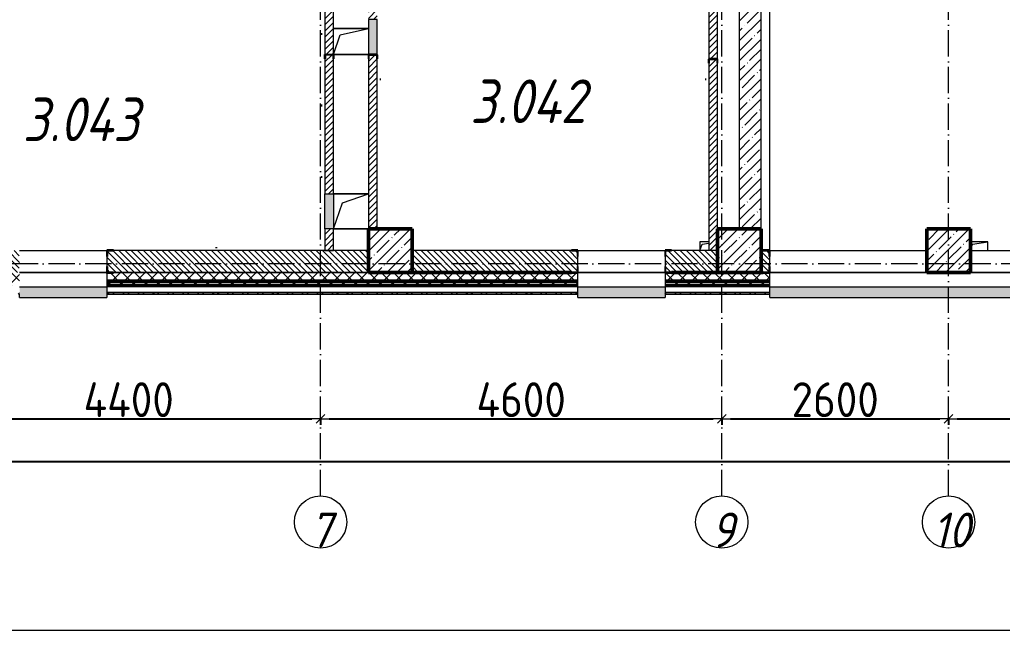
# Model space of a CAD drawing. Header units: millimetres. Extents: x -213536 to 1564669, y -45299 to 942238.
# Drawn here: x 148829 to 160095, y 452991 to 459997 of the extents above; entities that cross this region are included whole.
import ezdxf

# ---------------------------------------------------------------- set-up
doc = ezdxf.new("R2010")
doc.units = ezdxf.units.MM
doc.linetypes.add('50_200_ШТРИХ_1Т_ш5_п1_п1_', pattern=[700, 500, -100, 0, -100])
for name, color, linetype, lineweight in [('A-____-____-DIMS', 7, 'Continuous', 9), ('A-DETL-____-OTLN-4', 7, 'Continuous', 18), ('A-FLOR-____-OTLN', 7, 'Continuous', 9), ('A-GENM-____-MCUT', 7, 'Continuous', 25), ('A-GENM-____-OTLN', 7, 'Continuous', 9), ('A-GENM-____-OTLN-1', 7, 'Continuous', 25), ('A-GLAZ-____-OTLN', 7, 'Continuous', 9), ('A-WALL-____-MCUT-1', 7, 'Continuous', 9), ('A-WALL-____-MCUT-2', 7, 'Continuous', 50), ('A-WALL-____-MCUT-3', 7, 'Continuous', 9), ('A-WALL-____-OTLN', 7, 'Continuous', 9), ('A-WALL-____-PATT-1', 7, 'Continuous', 9), ('A-WALL-FNSH-MCUT-1', 7, 'Continuous', 9), ('S-COLS-____-MCUT', 7, 'Continuous', 50), ('S-COLS-____-OTLN', 7, 'Continuous', 9), ('S-GRID-____-IDEN', 7, 'Continuous', 9), ('S-GRID-____-OTLN-1', 7, '50_200_ШТРИХ_1Т_ш5_п1_п1_', 9), ('Марки помещений', 7, 'Continuous', 9)]:
    doc.layers.add(name, color=color, linetype=linetype, lineweight=lineweight)
doc.layers.add('A-GLAZ-____-OTLN-1', color=7, linetype='Continuous', lineweight=9, true_color=0xc0c0c0)
doc.styles.add('ISOCPEUR_I', font='isocpeui.ttf', dxfattribs={"width": 0.9, "height": 2.5})
doc.styles.add('ISOCPEUR_I_2', font='isocpeui.ttf', dxfattribs={"width": 0.85, "height": 2.3})
doc.styles.add('СПДС', font='isocpeur.ttf', dxfattribs={"width": 0.9})
doc.dimstyles.new('Размера А3', dxfattribs={"dimtxt": 200, "dimasz": 100, "dimexe": 70, "dimexo": 100, "dimgap": 20, "dimtad": 1, "dimdec": 0, "dimrnd": 10, "dimzin": 0, "dimdsep": 46, "dimtxsty": 'СПДС', "dimblk": 'ARROWHEAD_6', "dimcen": 1, "dimclrd": 256, "dimclre": 256, "dimclrt": 256, "dimazin": 0, "dimtfac": 1, "dimtdec": 0, "dimtmove": 2, "dimatfit": 3, "dimfxl": 1, "dimtolj": 1, "dimtzin": 0, "dimarcsym": 0})
pattern_1 = [(135, (142429.057, 459015.94), (-35.35534, -35.35534), [])]
pattern_2 = [(45, (142429.06, 459015.94), (-114.0493, 114.0493), []), (45, (142543.1, 459015.94), (-114.0493, 114.0493), [201.612, -40.322, 3.353, -36.97])]
pattern_3 = [(45, (142429.06, 459015.94), (-70.71068, 70.71068), []), (135, (142429.06, 459015.94), (-70.71068, -70.71068), [])]
pattern_4 = [(45, (142429.057, 459015.94), (-35.35534, 35.35534), [])]

# ---------------------------------------------------------------- blocks, each defined once
blk = doc.blocks.new('BSC_Колонна _Прямоугольная - 500х500-V69-АР1_План отверстий 3 этажа в осях 1-64_А-ГГ')
at = {"layer": 'S-COLS-____-OTLN'}
h = blk.add_hatch(dxfattribs=at)
h.set_pattern_fill('FP_106', color=256, style=0, pattern_type=2)
h.set_pattern_definition([(45, (-10650, 1668.96), (-114.0493, 114.0493), []), (45, (-10535.95, 1668.96), (-114.0493, 114.0493), [201.612, -40.322, 3.353, -36.97])])
h.paths.add_polyline_path([(-250, -250), (250, -250), (250, 250), (-250, 250)], flags=0)
at = {"layer": 'S-COLS-____-MCUT'}
for p, q in [((250, 250), (-250, 250)), ((-250, 250), (-250, -250)), ((250, -250), (250, 250)), ((-250, -250), (250, -250))]:
    blk.add_line(p, q, dxfattribs=at)
blk = doc.blocks.new('BSC_Колонна _Прямоугольная - 500х500-V149-АР1_План отверстий 3 этажа в осях 1-64_А-ГГ')
at = {"layer": 'S-COLS-____-OTLN'}
h = blk.add_hatch(dxfattribs=at)
h.set_pattern_fill('FP_172', color=256, style=0, pattern_type=2)
h.set_pattern_definition([(45, (-14650, 1668.96), (-114.0493, 114.0493), []), (45, (-14535.95, 1668.96), (-114.0493, 114.0493), [201.612, -40.322, 3.353, -36.97])])
h.paths.add_polyline_path([(-250, -250), (250, -250), (250, 250), (-250, 250), (-250, -177)], flags=0)
at = {"layer": 'S-COLS-____-MCUT'}
for p, q in [((250, 250), (-250, 250)), ((-250, 250), (-250, -250)), ((250, -250), (250, 250)), ((-250, -250), (250, -250))]:
    blk.add_line(p, q, dxfattribs=at)
blk = doc.blocks.new('Фахверк_СКБ_Уголок - 250_2700-27497298-АР1_План отверстий 3 этажа в осях 1-64_А-ГГ')
at = {"layer": 'A-GENM-____-MCUT'}
for p, q in [((200, 181), (125, 181)), ((125, 181), (125, 106)), ((131, 106), (131, 175)), ((131, 175), (200, 175)), ((200, 175), (200, 181)), ((125, 106), (131, 106)), ((131, -6), (125, -6)), ((125, -6), (125, -81)), ((125, -81), (200, -81)), ((131, -75), (131, -6)), ((200, -75), (131, -75)), ((200, -81), (200, -75))]:
    blk.add_line(p, q, dxfattribs=at)
blk = doc.blocks.new('Фахверк_СКБ_Уголок - 250_2700_1-27501432-АР1_План отверстий 3 этажа в осях 1-64_А-ГГ')
at = {"layer": 'A-GENM-____-MCUT'}
for p, q in [((200, 181), (125, 181)), ((125, 181), (125, 106)), ((131, 106), (131, 175)), ((131, 175), (200, 175)), ((200, 175), (200, 181)), ((125, 106), (131, 106)), ((131, -6), (125, -6)), ((125, -6), (125, -81)), ((125, -81), (200, -81)), ((131, -75), (131, -6)), ((200, -75), (131, -75)), ((200, -81), (200, -75))]:
    blk.add_line(p, q, dxfattribs=at)
blk = doc.blocks.new('154_Фахверк_СКБ_Швеллер - Тип_100_3960-28331862-АР1_План отверстий 3 этажа в осях 1-64_А-ГГ')
at = {"layer": 'A-GENM-____-MCUT'}
for p, q in [((175, 50), (125, 50)), ((125, 50), (125, -50)), ((128, 47), (175, 47)), ((128, -47), (128, 47)), ((175, 47), (175, 50)), ((125, -50), (175, -50)), ((175, -47), (128, -47)), ((175, -50), (175, -47))]:
    blk.add_line(p, q, dxfattribs=at)
blk = doc.blocks.new('154_Фахверк_СКБ_Швеллер - Тип_100_3960-28333271-АР1_План отверстий 3 этажа в осях 1-64_А-ГГ')
at = {"layer": 'A-GENM-____-MCUT'}
for p, q in [((125, 50), (175, 50)), ((125, -50), (125, 50)), ((128, 47), (128, -47)), ((175, 47), (128, 47)), ((175, 50), (175, 47)), ((175, -50), (125, -50)), ((128, -47), (175, -47)), ((175, -47), (175, -50))]:
    blk.add_line(p, q, dxfattribs=at)
blk = doc.blocks.new('AR_Отверстие Ниша - Лючок-32405374-АР1_План отверстий 3 этажа в осях 1-64_А-ГГ')
at = {"layer": 'A-GLAZ-____-OTLN'}
blk.add_hatch(color=256, dxfattribs=at).paths.add_polyline_path([(200, -47), (200, 50), (-200, 50), (-200, -50), (200, -50)], flags=0)
for p, q in [((200, 50), (-200, 50)), ((200, -50), (200, 50)), ((-200, -50), (200, -50))]:
    blk.add_line(p, q, dxfattribs=at)
blk = doc.blocks.new('AR_Отверстие Ниша - Лючок-32406080-АР1_План отверстий 3 этажа в осях 1-64_А-ГГ')
at = {"layer": 'A-GLAZ-____-OTLN'}
blk.add_hatch(color=256, dxfattribs=at).paths.add_polyline_path([(-200, -50), (200, -50), (200, 50), (-200, 50)], flags=0)
for p, q in [((-200, 50), (200, 50)), ((-200, -50), (-200, 50)), ((200, 50), (200, -50)), ((200, -50), (-200, -50))]:
    blk.add_line(p, q, dxfattribs=at)
blk = doc.blocks.new('AR_Отверстие прямоугольное _в плите_ - AR_Отверстие прямоугольное _в плите_-30459211-АР1_План отверстий 3 этажа в осях 1-64_А-ГГ')
at = {"layer": 'A-GENM-____-OTLN'}
for p, q in [((200, 200), (-200, 200)), ((-100, 100), (200, 200)), ((-200, -200), (-100, 100)), ((-200, -200), (200, -200))]:
    blk.add_line(p, q, dxfattribs=at)
blk = doc.blocks.new('AR_Отверстие прямоугольное _в плите_ - AR_Отверстие прямоугольное _в плите_-30459214-АР1_План отверстий 3 этажа в осях 1-64_А-ГГ')
at = {"layer": 'A-GENM-____-OTLN'}
for p, q in [((200, 150), (-200, 150)), ((-125, 75), (200, 150)), ((-200, -150), (-125, 75)), ((-200, -150), (200, -150))]:
    blk.add_line(p, q, dxfattribs=at)
blk = doc.blocks.new('AR_Отверстие прямоугольное _в плите_ - AR_Отверстие прямоугольное _в плите_-V176-АР1_План отверстий 3 этажа в осях 1-64_А-ГГ')
at = {"layer": 'A-GENM-____-OTLN'}
for p, q in [((0, 50), (-100, 50)), ((-100, 50), (-100, -50)), ((-100, -50), (-75, 25)), ((-75, 25), (0, 36))]:
    blk.add_line(p, q, dxfattribs=at)
blk = doc.blocks.new('AR_Отверстие прямоугольное _в плите_ - AR_Отверстие прямоугольное _в плите_-30510712-АР1_План отверстий 3 этажа в осях 1-64_А-ГГ')
at = {"layer": 'A-GENM-____-OTLN'}
for p, q in [((100, 50), (-100, 50)), ((-100, -50), (-75, 25)), ((-75, 25), (100, 50)), ((100, -50), (100, 50))]:
    blk.add_line(p, q, dxfattribs=at)
blk = doc.blocks.new('Отлив_СКБ - Отлив витража_120_НВФ-31885283-АР1_План отверстий 3 этажа в осях 1-64_А-ГГ')
at = {"layer": 'A-GLAZ-____-OTLN-1'}
for points in [[(656, -2), (1000, -2), (1000, 0), (0, 0), (0, -2)], [(656, -120), (1000, -120), (1000, -2), (0, -2), (0, -120)]]:
    blk.add_hatch(color=256, dxfattribs=at).paths.add_polyline_path(points, flags=0)
at = {"layer": 'A-GLAZ-____-OTLN'}
for p, q in [((0, 0), (1000, 0)), ((1000, -2), (0, -2)), ((0, -120), (0, -83)), ((1000, -83), (1000, -120)), ((0, -120), (1000, -120))]:
    blk.add_line(p, q, dxfattribs=at)
blk = doc.blocks.new('Отлив_СКБ - Отлив витража_120_НВФ-31885342-АР1_План отверстий 3 этажа в осях 1-64_А-ГГ')
at = {"layer": 'A-GLAZ-____-OTLN-1'}
for points in [[(7800, -2), (7800, 0), (0, 0), (0, -2), (6196, -2)], [(7800, -120), (7800, -2), (0, -2), (0, -120), (6196, -120)]]:
    blk.add_hatch(color=256, dxfattribs=at).paths.add_polyline_path(points, flags=0)
at = {"layer": 'A-GLAZ-____-OTLN'}
for p, q in [((0, 0), (7800, 0)), ((7800, -2), (0, -2)), ((0, -120), (0, -83)), ((7800, -83), (7800, -120)), ((0, -120), (7800, -120))]:
    blk.add_line(p, q, dxfattribs=at)
blk = doc.blocks.new('Ось сетки - Круг_Ø6_00__ISO-2_5_0_9K_-25732049-АР1_План отверстий 3 этажа в осях 1-64_А-ГГ')
at = {"layer": 'S-GRID-____-IDEN'}
blk.add_circle((0, 0), 3, dxfattribs=at)
blk = doc.blocks.new('ARROWHEAD_6')
at = {"color": 0, "linetype": 'Continuous'}
for p, q in [((0, 0), (-1, 0)), ((-0.5, -0.5), (0.5, 0.5))]:
    blk.add_line(p, q, dxfattribs=at)
blk = doc.blocks.new('*D2807')
at = {"layer": 'A-____-____-DIMS', "lineweight": -2, "transparency": 16777216}
for p, q in [((147879, 455423), (147879, 455347)), ((147979, 455417), (152179, 455417)), ((152279, 455423), (152279, 455347))]:
    blk.add_line(p, q, dxfattribs=at)
at = {"layer": 'Defpoints', "color": 0, "lineweight": 50, "transparency": 16777216}
for p in [(147879, 455523), (152279, 455523), (152279, 455417)]:
    blk.add_point(p, dxfattribs=at)
at = {"layer": 'A-____-____-DIMS', "lineweight": -2, "transparency": 16777216, "xscale": 100, "yscale": 100, "zscale": 100, "rotation": 180}
blk.add_blockref('ARROWHEAD_6', (147879, 455417), dxfattribs=at)
at = {"layer": 'A-____-____-DIMS', "lineweight": -2, "transparency": 16777216, "xscale": 100, "yscale": 100, "zscale": 100}
blk.add_blockref('ARROWHEAD_6', (152279, 455417), dxfattribs=at)
at = {"layer": 'A-____-____-DIMS', "transparency": 16777216, "insert": (150079, 455637), "char_height": 400, "attachment_point": 5, "style": 'СПДС'}
blk.add_mtext('\\A1;4400', dxfattribs=at)
blk = doc.blocks.new('*D2808')
at = {"layer": 'A-____-____-DIMS', "lineweight": -2, "transparency": 16777216}
for p, q in [((152279, 455423), (152279, 455347)), ((152379, 455417), (156779, 455417)), ((156879, 455423), (156879, 455347))]:
    blk.add_line(p, q, dxfattribs=at)
at = {"layer": 'Defpoints', "color": 0, "lineweight": 50, "transparency": 16777216}
for p in [(152279, 455523), (156879, 455523), (156879, 455417)]:
    blk.add_point(p, dxfattribs=at)
at = {"layer": 'A-____-____-DIMS', "lineweight": -2, "transparency": 16777216, "xscale": 100, "yscale": 100, "zscale": 100, "rotation": 180}
blk.add_blockref('ARROWHEAD_6', (152279, 455417), dxfattribs=at)
at = {"layer": 'A-____-____-DIMS', "lineweight": -2, "transparency": 16777216, "xscale": 100, "yscale": 100, "zscale": 100}
blk.add_blockref('ARROWHEAD_6', (156879, 455417), dxfattribs=at)
at = {"layer": 'A-____-____-DIMS', "transparency": 16777216, "insert": (154579, 455637), "char_height": 400, "attachment_point": 5, "style": 'СПДС'}
blk.add_mtext('\\A1;4600', dxfattribs=at)
blk = doc.blocks.new('*D2809')
at = {"layer": 'A-____-____-DIMS', "lineweight": -2, "transparency": 16777216}
for p, q in [((156879, 455423), (156879, 455347)), ((156979, 455417), (159379, 455417)), ((159479, 455423), (159479, 455347))]:
    blk.add_line(p, q, dxfattribs=at)
at = {"layer": 'Defpoints', "color": 0, "lineweight": 50, "transparency": 16777216}
for p in [(156879, 455523), (159479, 455523), (159479, 455417)]:
    blk.add_point(p, dxfattribs=at)
at = {"layer": 'A-____-____-DIMS', "lineweight": -2, "transparency": 16777216, "xscale": 100, "yscale": 100, "zscale": 100, "rotation": 180}
blk.add_blockref('ARROWHEAD_6', (156879, 455417), dxfattribs=at)
at = {"layer": 'A-____-____-DIMS', "lineweight": -2, "transparency": 16777216, "xscale": 100, "yscale": 100, "zscale": 100}
blk.add_blockref('ARROWHEAD_6', (159479, 455417), dxfattribs=at)
at = {"layer": 'A-____-____-DIMS', "transparency": 16777216, "insert": (158179, 455637), "char_height": 400, "attachment_point": 5, "style": 'СПДС'}
blk.add_mtext('\\A1;2600', dxfattribs=at)
blk = doc.blocks.new('*D2810')
at = {"layer": 'A-____-____-DIMS', "lineweight": -2, "transparency": 16777216}
for p, q in [((159479, 455423), (159479, 455347)), ((159579, 455417), (162379, 455417)), ((162479, 455423), (162479, 455347))]:
    blk.add_line(p, q, dxfattribs=at)
at = {"layer": 'Defpoints', "color": 0, "lineweight": 50, "transparency": 16777216}
for p in [(159479, 455523), (162479, 455523), (162479, 455417)]:
    blk.add_point(p, dxfattribs=at)
at = {"layer": 'A-____-____-DIMS', "lineweight": -2, "transparency": 16777216, "xscale": 100, "yscale": 100, "zscale": 100, "rotation": 180}
blk.add_blockref('ARROWHEAD_6', (159479, 455417), dxfattribs=at)
at = {"layer": 'A-____-____-DIMS', "lineweight": -2, "transparency": 16777216, "xscale": 100, "yscale": 100, "zscale": 100}
blk.add_blockref('ARROWHEAD_6', (162479, 455417), dxfattribs=at)
at = {"layer": 'A-____-____-DIMS', "transparency": 16777216, "insert": (160979, 455637), "char_height": 400, "attachment_point": 5, "style": 'СПДС'}
blk.add_mtext('\\A1;3000', dxfattribs=at)
blk = doc.blocks.new('*D2834')
at = {"layer": 'A-____-____-DIMS', "lineweight": -2, "transparency": 16777216}
for p, q in [((140079, 454935), (140079, 454859)), ((140179, 454929), (243479, 454929)), ((243579, 454935), (243579, 454859))]:
    blk.add_line(p, q, dxfattribs=at)
at = {"layer": 'Defpoints', "color": 0, "lineweight": 50, "transparency": 16777216}
for p in [(140079, 455035), (243579, 455035), (243579, 454929)]:
    blk.add_point(p, dxfattribs=at)
at = {"layer": 'A-____-____-DIMS', "lineweight": -2, "transparency": 16777216, "xscale": 100, "yscale": 100, "zscale": 100, "rotation": 180}
blk.add_blockref('ARROWHEAD_6', (140079, 454929), dxfattribs=at)
at = {"layer": 'A-____-____-DIMS', "lineweight": -2, "transparency": 16777216, "xscale": 100, "yscale": 100, "zscale": 100}
blk.add_blockref('ARROWHEAD_6', (243579, 454929), dxfattribs=at)
at = {"layer": 'A-____-____-DIMS', "transparency": 16777216, "insert": (191829, 455149), "char_height": 400, "attachment_point": 5, "style": 'СПДС'}
blk.add_mtext('\\A1;103500', dxfattribs=at)

msp = doc.modelspace()

# ---------------------------------------------------------------- hatches: boundary and pattern name
at = {"layer": 'A-WALL-____-PATT-1'}
h = msp.add_hatch(dxfattribs=at)
h.set_pattern_fill('FP_5', color=256, style=0, pattern_type=2)
h.set_pattern_definition(pattern_4)
h.paths.add_polyline_path([(156729.1, 457347), (156829.1, 457347), (156829.1, 459497), (156826.1, 459497), (156826.1, 459544), (156732.1, 459544), (156732.1, 459497), (156729.1, 459497), (156729.1, 457597)], flags=0)
h.paths.add_polyline_path([(156826.1, 459547), (156829.1, 459547), (156829.1, 461247), (156729.1, 461247), (156729.1, 459547), (156781.2, 459547)], flags=0)
h.paths.add_polyline_path([(156729.1, 461747), (156829.1, 461747), (156829.1, 463997), (156729.1, 463997), (156729.1, 461947)], flags=0)
h.paths.add_polyline_path([(156808.7, 464297), (156829.1, 464297), (156829.1, 464897), (156729.1, 464897), (156729.1, 464297), (156808, 464297)], flags=0)
h = msp.add_hatch(dxfattribs=at)
h.set_pattern_fill('FP_38', color=256, style=0, pattern_type=2)
h.set_pattern_definition(pattern_2)
h.paths.add_polyline_path([(157079.1, 457597), (157329.1, 457597), (157329.1, 464197), (157079.1, 464197), (157079.1, 458029.9)], flags=0)
h.paths.add_polyline_path([(157079.1, 464397), (157329.1, 464397), (157329.1, 464597), (157079.1, 464597)], flags=0)
h = msp.add_hatch(dxfattribs=at)
h.set_pattern_fill('FP_5', color=256, style=0, pattern_type=2)
h.set_pattern_definition(pattern_4)
h.paths.add_polyline_path([(152429.1, 457347), (152429.1, 457597), (152329.1, 457597), (152329.1, 457347)], flags=0)
h.paths.add_polyline_path([(152329.1, 457997), (152429.1, 457997), (152429.1, 459547), (152426.1, 459547), (152426.1, 459594), (152332.1, 459594), (152332.1, 459547), (152329.1, 459547), (152329.1, 458029.9)], flags=0)
h.paths.add_polyline_path([(152332.2, 459597), (152429.1, 459597), (152429.1, 461397), (152329.1, 461397), (152329.1, 459597), (152332.1, 459597)], flags=0)
h.paths.add_polyline_path([(152426.1, 461800), (152426.1, 461847), (152429.1, 461847), (152429.1, 461947), (152329.1, 461947), (152329.1, 461847), (152332.1, 461847), (152332.1, 461800)], flags=0)
h = msp.add_hatch(dxfattribs=at)
h.set_pattern_fill('FP_5', color=256, style=0, pattern_type=2)
h.set_pattern_definition(pattern_4)
h.paths.add_polyline_path([(152929.1, 457597), (152929.1, 459547), (152926.1, 459547), (152926.1, 459594), (152832.1, 459594), (152832.1, 459547), (152829.1, 459547), (152829.1, 457597)], flags=0)
h.paths.add_polyline_path([(152929.1, 459997), (152929.1, 461947), (152829.1, 461947), (152829.1, 459997)], flags=0)
h = msp.add_hatch(dxfattribs=at)
h.set_pattern_fill('FP_6', color=256, style=0, pattern_type=2)
h.set_pattern_definition(pattern_1)
h.paths.add_polyline_path([(152829.1, 457097), (152829.1, 457347), (149835.1, 457347), (149835.1, 457278), (149829.1, 457278), (149829.1, 457166), (149835.1, 457166), (149835.1, 457097), (151252.7, 457097)], flags=0)
h.paths.add_polyline_path([(148601.5, 457097), (148823.1, 457097), (148823.1, 457166), (148829.1, 457166), (148829.1, 457278), (148823.1, 457278), (148823.1, 457347), (148229.1, 457347), (148229.1, 457097)], flags=0)
h = msp.add_hatch(dxfattribs=at)
h.set_pattern_fill('FP_6', color=256, style=0, pattern_type=2)
h.set_pattern_definition(pattern_1)
h.paths.add_polyline_path([(154787.6, 457097), (155223.1, 457097.8), (155223.1, 457166), (155229.1, 457166), (155229.1, 457278), (155223.1, 457278), (155223.1, 457347), (153329.1, 457347), (153329.1, 457097)], flags=0)
h.paths.add_polyline_path([(156829.1, 457097), (156829.1, 457347), (156235.1, 457347), (156235.1, 457278), (156229.1, 457278), (156229.1, 457166), (156235.1, 457166), (156235.1, 457097), (156555.1, 457097)], flags=0)
h = msp.add_hatch(dxfattribs=at)
h.set_pattern_fill('FP_6', color=256, style=0, pattern_type=2)
h.set_pattern_definition(pattern_1)
h.paths.add_polyline_path([(157329.1, 457097), (157423.1, 457097), (157423.1, 457166), (157429.1, 457166), (157429.1, 457278), (157423.1, 457278), (157423.1, 457347), (157329.1, 457347), (157329.1, 457169.9)], flags=0)
h = msp.add_hatch(dxfattribs=at)
h.set_pattern_fill('FP_1', color=256, style=0, pattern_type=2)
h.set_pattern_definition(pattern_3)
h.paths.add_polyline_path([(243179.1, 456997), (243679.1, 456997), (243679.1, 457097), (234654.1, 457097), (234654.1, 457091), (234579.1, 457091), (234579.1, 456997), (243160.8, 456997)], flags=0)
h.paths.add_polyline_path([(231672.3, 456997), (232779.1, 456997), (232779.1, 457091), (232704.1, 457091), (232704.1, 457097), (224829.1, 457097), (224829.1, 456997), (231429.1, 456997)], flags=0)
h.paths.add_polyline_path([(223829.1, 456997), (223829.1, 457097), (222704.1, 457097), (222704.1, 457091), (222629.1, 457091), (222629.1, 456997), (223718.7, 456997)], flags=0)
h.paths.add_polyline_path([(220829.1, 456997), (220829.1, 457091), (220754.1, 457091), (220754.1, 457097), (219704.1, 457097), (219704.1, 457091), (219629.1, 457091), (219629.1, 456997), (220183.8, 456997)], flags=0)
h.paths.add_polyline_path([(217829.1, 456997), (217829.1, 457097), (216704.1, 457097), (216704.1, 457091), (216629.1, 457091), (216629.1, 456997), (216704.1, 456997)], flags=0)
h.paths.add_polyline_path([(213429.1, 456997), (214829.1, 456997), (214829.1, 457097), (213504.1, 457097), (213504.1, 457091), (213429.1, 457091)], flags=0)
h.paths.add_polyline_path([(211346.5, 456997), (211629.1, 456997), (211629.1, 457091), (211554.1, 457091), (211554.1, 457097), (210504.1, 457097), (210504.1, 457091), (210429.1, 457091), (210429.1, 456997), (210462.8, 456997)], flags=0)
h.paths.add_polyline_path([(208629.1, 456997), (208629.1, 457097), (207504.1, 457097), (207504.1, 457091), (207429.1, 457091), (207429.1, 456997), (207504.1, 456997)], flags=0)
h.paths.add_polyline_path([(205279.1, 456997), (205629.1, 456997), (205629.1, 457091), (205554.1, 457091), (205554.1, 457097), (204504.1, 457097), (204504.1, 457091), (204429.1, 457091), (204429.1, 456997), (205160.4, 456997)], flags=0)
h.paths.add_polyline_path([(202629.1, 456997), (202629.1, 457091), (202554.1, 457091), (202554.1, 457097), (201504.1, 457097), (201504.1, 457091), (201429.1, 457091), (201429.1, 456997), (202509.2, 456997)], flags=0)
h.paths.add_polyline_path([(199629.1, 456997), (199629.1, 457091), (199554.1, 457091), (199554.1, 457097), (198504.1, 457097), (198504.1, 457091), (198429.1, 457091), (198429.1, 456997), (198974.2, 456997)], flags=0)
h.paths.add_polyline_path([(195439.3, 456997), (196629.1, 456997), (196629.1, 457091), (196554.1, 457091), (196554.1, 457097), (195504.1, 457097), (195504.1, 457091), (195429.1, 457091), (195429.1, 456997), (195435.1, 456997)], flags=0)
h.paths.add_polyline_path([(192429.1, 456997), (193629.1, 456997), (193629.1, 457091), (193554.1, 457091), (193554.1, 457097), (192504.1, 457097), (192504.1, 457091), (192429.1, 457091)], flags=0)
h.paths.add_polyline_path([(187485.7, 456997), (187629.1, 456997), (187629.1, 457091), (187554.1, 457091), (187554.1, 457097), (186504.1, 457097), (186504.1, 457091), (186429.1, 457091), (186429.1, 456997), (187279.1, 456997)], flags=0)
h.paths.add_polyline_path([(184629.1, 456997), (184629.1, 457091), (184554.1, 457091), (184554.1, 457097), (183504.1, 457097), (183504.1, 457091), (183429.1, 457091), (183429.1, 456997), (184623.1, 456997)], flags=0)
h.paths.add_polyline_path([(181299.6, 456997), (181629.1, 456997), (181629.1, 457091), (181554.1, 457091.6), (181554.1, 457097), (180229.1, 457097), (180229.1, 456997)], flags=0)
h.paths.add_polyline_path([(177764.7, 456997), (178429.1, 456997), (178429.1, 457091), (178354.1, 457091), (178354.1, 457097), (177229.1, 457097), (177229.1, 456997)], flags=0)
h.paths.add_polyline_path([(175429.1, 456997), (175429.1, 457091), (175354.1, 457091), (175354.1, 457097), (174304.1, 457097), (174304.1, 457091), (174229.1, 457091), (174229.7, 456997), (175423.1, 456997)], flags=0)
h.paths.add_polyline_path([(172429.1, 456997), (172429.1, 457091), (172354.1, 457091), (172354.1, 457097), (171229.1, 457097), (171229.1, 456997), (171578.5, 456997)], flags=0)
h.paths.add_polyline_path([(169429.1, 456997), (169429.1, 457091), (169354.1, 457091), (169354.1, 457097), (168229.1, 457097), (168229.1, 456997), (168927.3, 456997)], flags=0)
h.paths.add_polyline_path([(166429.1, 456997), (166429.1, 457091), (166354.1, 457091), (166354.1, 457097), (165304.1, 457097), (165304.1, 457091), (165229.1, 457091), (165229.1, 456997), (165392.4, 456997)], flags=0)
h.paths.add_polyline_path([(156555.1, 456997), (157429.1, 456997), (157429.1, 457091), (157354.1, 457091), (157354.1, 457097), (156304.1, 457097), (156304.1, 457091), (156229.1, 457091), (156229.1, 456997)], flags=0)
h.paths.add_polyline_path([(154787.6, 456997), (155229.1, 456997), (155229.1, 457091), (155154.1, 457091), (155154.1, 457097), (149904.1, 457097), (149904.1, 457091), (149829.1, 457091), (149829.1, 456997), (153329.1, 456997)], flags=0)
h.paths.add_polyline_path([(147717.8, 456997), (148829.1, 456997), (148829.1, 457091), (148754.1, 457091), (148754.1, 457097), (139979.1, 457097), (139979.1, 456997), (145950.3, 456997)], flags=0)
h = msp.add_hatch(dxfattribs=at)
h.set_pattern_fill('FP_1', color=256, style=0, pattern_type=2)
h.set_pattern_definition(pattern_3)
h.paths.add_polyline_path([(243679.1, 456947), (243779.1, 456947), (243779.1, 456997), (234579.1, 456997), (234579.1, 456947), (243160.8, 456947)], flags=0)
h.paths.add_polyline_path([(231672.3, 456947), (232779.1, 456947), (232779.1, 456997), (224829.1, 456997), (224829.1, 456947), (230788.6, 456947)], flags=0)
h.paths.add_polyline_path([(223718.7, 456947), (223829.1, 456947), (223829.1, 456997), (222629.1, 456997), (222629.1, 456947), (222835, 456947)], flags=0)
h.paths.add_polyline_path([(219629.1, 456947), (220829.1, 456947), (220829.1, 456997), (219629.1, 456997)], flags=0)
h.paths.add_polyline_path([(216648.9, 456947), (217829.1, 456947), (217829.1, 456997), (216629.1, 456997), (216629.1, 456947)], flags=0)
h.paths.add_polyline_path([(214829.1, 456947), (214829.1, 456997), (213429.1, 456997), (213429.1, 456947), (213997.7, 456947)], flags=0)
h.paths.add_polyline_path([(211629.1, 456947), (211629.1, 456997), (210429.1, 456997), (210429.1, 456947), (211346.5, 456947)], flags=0)
h.paths.add_polyline_path([(208629.1, 456947), (208629.1, 456997), (207429.1, 456997), (207429.1, 456947)], flags=0)
h.paths.add_polyline_path([(205629.1, 456947), (205629.1, 456997), (204429.1, 456997), (204429.1, 456947), (205160.4, 456947)], flags=0)
h.paths.add_polyline_path([(201429.1, 456947), (202629.1, 456947), (202629.1, 456997), (201429.1, 456997)], flags=0)
h.paths.add_polyline_path([(198429.1, 456947), (199629.1, 456947), (199629.1, 456997), (198429.1, 456997)], flags=0)
h.paths.add_polyline_path([(195439.3, 456947), (196629.1, 456947), (196629.1, 456997), (195429.1, 456997), (195429.1, 456947)], flags=0)
h.paths.add_polyline_path([(193629.1, 456947), (193629.1, 456997), (192429.1, 456997), (192429.1, 456947), (192788.1, 456947)], flags=0)
h.paths.add_polyline_path([(187485.7, 456947), (187629.1, 456947), (187629.1, 456997), (186429.1, 456997), (186429.1, 456947), (186602, 456947)], flags=0)
h.paths.add_polyline_path([(184629.1, 456947), (184629.1, 456997), (183429.1, 456997), (183429.1, 456947), (183950.8, 456947)], flags=0)
h.paths.add_polyline_path([(181299.6, 456947), (181629.1, 456947), (181629.1, 456997), (180229.1, 456997), (180229.1, 456947)], flags=0)
h.paths.add_polyline_path([(178429.1, 456947), (178429.1, 456997), (177229.1, 456997), (177229.1, 456947), (177764.7, 456947)], flags=0)
h.paths.add_polyline_path([(175429.1, 456947), (175429.1, 456997), (174229.1, 456997), (174229.7, 456947)], flags=0)
h.paths.add_polyline_path([(172429.1, 456947), (172429.1, 456997), (171229.1, 456997), (171229.1, 456947), (171578.5, 456947)], flags=0)
h.paths.add_polyline_path([(169429.1, 456947), (169429.1, 456997), (168229.1, 456997), (168229.1, 456947), (168927.3, 456947)], flags=0)
h.paths.add_polyline_path([(165392.4, 456947), (166429.1, 456947), (166429.1, 456997), (165229.1, 456997), (165229.1, 456947)], flags=0)
h.paths.add_polyline_path([(156229.1, 456947), (157429.1, 456947), (157429.1, 456997), (156229.1, 456997)], flags=0)
h.paths.add_polyline_path([(155229.1, 456947), (155229.1, 456997), (149829.1, 456997), (149829.1, 456947), (154787.6, 456947)], flags=0)
h.paths.add_polyline_path([(148601.5, 456947), (148829.1, 456947), (148829.1, 456997), (139879.1, 456997), (139879.1, 456947), (147717.8, 456947)], flags=0)
h = msp.add_hatch(dxfattribs=at)
h.set_pattern_fill('FP_3', color=256, style=0, pattern_type=2)
h.set_pattern_definition([(45, (142429.06, 459015.94), (-85.5366, 85.5366), []), (45, (142486.08, 459015.94), (-85.5366, 85.5366), [])])
h.paths.add_polyline_path([(180744.1, 456847), (180744.1, 456867), (180230.1, 456867), (180230.1, 456847)], flags=0)
h.paths.add_polyline_path([(178429.1, 456847), (178429.1, 456867), (177229.1, 456867), (177229.1, 456847), (177764.7, 456847)], flags=0)
h.paths.add_polyline_path([(175429.1, 456847), (175429.1, 456867), (174230.1, 456867), (174230.1, 456847)], flags=0)
h.paths.add_polyline_path([(172429.1, 456847), (172429.1, 456867), (171229.1, 456867), (171229.1, 456847), (171578.5, 456847)], flags=0)
h.paths.add_polyline_path([(168927.3, 456847), (169429.1, 456847), (169429.1, 456867), (168230.1, 456867), (168230.1, 456847)], flags=0)
h.paths.add_polyline_path([(166429.1, 456847), (166429.1, 456867), (165229.1, 456867), (165229.1, 456847), (165392.4, 456847)], flags=0)
h.paths.add_polyline_path([(156555.1, 456847), (157429.1, 456847), (157429.1, 456867), (156229.1, 456867), (156229.1, 456847)], flags=0)
h.paths.add_polyline_path([(155229.1, 456847), (155229.1, 456867), (149829.1, 456867), (149829.1, 456847), (154787.6, 456847)], flags=0)
h.paths.add_polyline_path([(148601.5, 456847), (148829.1, 456847), (148829.1, 456867), (139749.1, 456867), (139749.1, 456847), (147717.8, 456847)], flags=0)
at = {"layer": 'S-COLS-____-OTLN'}
h = msp.add_hatch(dxfattribs=at)
h.set_pattern_fill('FP_38', color=256, style=0, pattern_type=2)
h.set_pattern_definition(pattern_2)
h.paths.add_polyline_path([(159229.1, 457097), (159729.1, 457097), (159729.1, 457597), (159229.1, 457597)], flags=0)

# ---------------------------------------------------------------- linework, layer by layer
at = {"color": 1, "lineweight": 0}
msp.add_lwpolyline([(134866.3, 551818.7), (248102.3, 551818.7), (248102.3, 452990.7), (134866.3, 452990.7)], close=True, dxfattribs=at)
at = {"layer": 'A-DETL-____-OTLN-4'}
msp.add_line((157429.1, 457353), (157429.1, 464497), dxfattribs=at)
at = {"layer": 'A-FLOR-____-OTLN'}
for p, q in [((152429.1, 459897), (152829.1, 459897)), ((152829.1, 459597), (152429.1, 459597)), ((152429.1, 457997), (152829.1, 457997)), ((152829.1, 457597), (152429.1, 457597))]:
    msp.add_line(p, q, dxfattribs=at)
at = {"layer": 'A-WALL-____-MCUT-1'}
for p, q in [((157079.1, 464197), (157079.1, 457597)), ((157329.1, 457597), (157329.1, 464197))]:
    msp.add_line(p, q, dxfattribs=at)
at = {"layer": 'A-WALL-____-MCUT-2'}
for p, q in [((155154.1, 457097), (153329.1, 457097)), ((153329.1, 457097), (155154.1, 457097)), ((156829.1, 457097), (156304.1, 457097)), ((156304.1, 457097), (156829.1, 457097)), ((157354.1, 457097), (157329.1, 457097)), ((157329.1, 457097), (157354.1, 457097)), ((149829.1, 456997), (155229.1, 456997)), ((156229.1, 456997), (157429.1, 456997)), ((149829.1, 456947), (155229.1, 456947)), ((156229.1, 456947), (157429.1, 456947))]:
    msp.add_line(p, q, dxfattribs=at)
at = {"layer": 'A-WALL-____-MCUT-3'}
for p, q in [((152829.1, 457347), (149904.1, 457347)), ((155154.1, 457347), (153329.1, 457347)), ((156829.1, 457347), (156304.1, 457347)), ((157354.1, 457347), (157329.1, 457347)), ((149829.1, 457278), (149829.1, 457166)), ((155229.1, 457166), (155229.1, 457278)), ((156229.1, 457278), (156229.1, 457166)), ((157429.1, 457166), (157429.1, 457278)), ((149829.1, 457091), (149829.1, 456867)), ((149904.1, 457097), (152829.1, 457097)), ((152829.1, 457097), (149904.1, 457097)), ((155229.1, 456867), (155229.1, 457091)), ((156229.1, 457091), (156229.1, 456867)), ((157429.1, 456867), (157429.1, 457091)), ((149829.1, 456867), (155229.1, 456867)), ((156229.1, 456867), (157429.1, 456867))]:
    msp.add_line(p, q, dxfattribs=at)
at = {"layer": 'A-WALL-____-OTLN'}
for p, q in [((148829.1, 457347), (149829.1, 457347)), ((155229.1, 457347), (156229.1, 457347)), ((157429.1, 457347), (159229.1, 457347)), ((159729.1, 457347), (162229.1, 457347)), ((148829.1, 457097), (149829.1, 457097)), ((149829.1, 457097), (148829.1, 457097)), ((155229.1, 457097), (156229.1, 457097)), ((156229.1, 457097), (155229.1, 457097)), ((157429.1, 457097), (159229.1, 457097)), ((159229.1, 457097), (157429.1, 457097)), ((159729.1, 457097), (162229.1, 457097)), ((162229.1, 457097), (159729.1, 457097))]:
    msp.add_line(p, q, dxfattribs=at)
at = {"layer": 'A-WALL-FNSH-MCUT-1'}
for p, q in [((152329.1, 461397), (152329.1, 459597)), ((152429.1, 459597), (152429.1, 461397)), ((156729.1, 461247), (156729.1, 459547)), ((156829.1, 459547), (156829.1, 461247)), ((152294.1, 459822), (152294.1, 459842)), ((152329.1, 459547), (152329.1, 457997)), ((152429.1, 457997), (152429.1, 459547)), ((152829.1, 459547), (152829.1, 457597)), ((152929.1, 457597), (152929.1, 459547)), ((156729.1, 459497), (156729.1, 457347)), ((156829.1, 457597), (156829.1, 459497)), ((152964.1, 459322), (152964.1, 459302)), ((156694.1, 459302), (156694.1, 459322)), ((152294.1, 459002), (152294.1, 459022)), ((152294.1, 458182), (152294.1, 458202)), ((152329.1, 457597), (152329.1, 457347)), ((152429.1, 457347), (152429.1, 457597)), ((151074.1, 457382), (151094.1, 457382)), ((152329.1, 457347), (152429.1, 457347)), ((155229.1, 456867), (149829.1, 456867)), ((149829.1, 456867), (149829.1, 456847)), ((155229.1, 456847), (155229.1, 456867)), ((157429.1, 456867), (156229.1, 456867)), ((156229.1, 456867), (156229.1, 456847)), ((157429.1, 456847), (157429.1, 456867)), ((149829.1, 456847), (155229.1, 456847)), ((156229.1, 456847), (157429.1, 456847))]:
    msp.add_line(p, q, dxfattribs=at)
at = {"layer": 'S-COLS-____-MCUT'}
for p, q in [((159729.1, 457597), (159229.1, 457597)), ((159229.1, 457597), (159229.1, 457097)), ((159729.1, 457097), (159729.1, 457597)), ((159229.1, 457097), (159729.1, 457097))]:
    msp.add_line(p, q, dxfattribs=at)
at = {"layer": 'S-GRID-____-OTLN-1', "color": 251, "ltscale": 0.6, "true_color": 0x636466}
for p, q in [((152279.1, 454533.3), (152279.1, 508896.9)), ((156879.1, 454533.3), (156879.1, 508896.9)), ((159479.1, 454533.3), (159479.1, 508896.9)), ((246503.5, 457197), (137760.3, 457197))]:
    msp.add_line(p, q, dxfattribs=at)

# ---------------------------------------------------------------- block references
at = {"layer": 'A-GENM-____-OTLN'}
for name, p in [('AR_Отверстие прямоугольное _в плите_ - AR_Отверстие прямоугольное _в плите_-30459214-АР1_План отверстий 3 этажа в осях 1-64_А-ГГ', (152629.1, 459747)), ('AR_Отверстие прямоугольное _в плите_ - AR_Отверстие прямоугольное _в плите_-30459211-АР1_План отверстий 3 этажа в осях 1-64_А-ГГ', (152629.1, 457797)), ('AR_Отверстие прямоугольное _в плите_ - AR_Отверстие прямоугольное _в плите_-V176-АР1_План отверстий 3 этажа в осях 1-64_А-ГГ', (156729.1, 457397)), ('AR_Отверстие прямоугольное _в плите_ - AR_Отверстие прямоугольное _в плите_-30510712-АР1_План отверстий 3 этажа в осях 1-64_А-ГГ', (159829.1, 457397))]:
    msp.add_blockref(name, p, dxfattribs=at)
at = {"layer": 'A-GENM-____-OTLN-1'}
for name, p, rotation in [('154_Фахверк_СКБ_Швеллер - Тип_100_3960-28333271-АР1_План отверстий 3 этажа в осях 1-64_А-ГГ', (152379.1, 459722), 269.9999999999997), ('154_Фахверк_СКБ_Швеллер - Тип_100_3960-28331862-АР1_План отверстий 3 этажа в осях 1-64_А-ГГ', (152879.1, 459722), 269.9999999999997), ('154_Фахверк_СКБ_Швеллер - Тип_100_3960-28331862-АР1_План отверстий 3 этажа в осях 1-64_А-ГГ', (156779.1, 459672), 269.9999999999997), ('Фахверк_СКБ_Уголок - 250_2700-27497298-АР1_План отверстий 3 этажа в осях 1-64_А-ГГ', (155354.1, 457272), 180), ('Фахверк_СКБ_Уголок - 250_2700_1-27501432-АР1_План отверстий 3 этажа в осях 1-64_А-ГГ', (157554.1, 457272), 180)]:
    msp.add_blockref(name, p, dxfattribs=dict(at, rotation=rotation))
for p in [(149704.1, 457172), (156104.1, 457172)]:
    msp.add_blockref('Фахверк_СКБ_Уголок - 250_2700-27497298-АР1_План отверстий 3 этажа в осях 1-64_А-ГГ', p, dxfattribs=at)
at = {"layer": 'A-GLAZ-____-OTLN', "rotation": 89.9999999999997}
for name, p in [('AR_Отверстие Ниша - Лючок-32405374-АР1_План отверстий 3 этажа в осях 1-64_А-ГГ', (152879.1, 459797)), ('AR_Отверстие Ниша - Лючок-32406080-АР1_План отверстий 3 этажа в осях 1-64_А-ГГ', (152379.1, 457797))]:
    msp.add_blockref(name, p, dxfattribs=at)
at = {"layer": 'A-GLAZ-____-OTLN'}
for name, p in [('Отлив_СКБ - Отлив витража_120_НВФ-31885283-АР1_План отверстий 3 этажа в осях 1-64_А-ГГ', (148829.1, 456930)), ('Отлив_СКБ - Отлив витража_120_НВФ-31885283-АР1_План отверстий 3 этажа в осях 1-64_А-ГГ', (155229.1, 456930)), ('Отлив_СКБ - Отлив витража_120_НВФ-31885342-АР1_План отверстий 3 этажа в осях 1-64_А-ГГ', (157429.1, 456930))]:
    msp.add_blockref(name, p, dxfattribs=at)
at = {"layer": 'S-COLS-____-OTLN'}
for name, p in [('BSC_Колонна _Прямоугольная - 500х500-V69-АР1_План отверстий 3 этажа в осях 1-64_А-ГГ', (153079.1, 457347)), ('BSC_Колонна _Прямоугольная - 500х500-V149-АР1_План отверстий 3 этажа в осях 1-64_А-ГГ', (157079.1, 457347))]:
    msp.add_blockref(name, p, dxfattribs=at)
at = {"layer": 'S-GRID-____-IDEN', "xscale": 99.99999999999993, "yscale": 99.99999999999993, "zscale": 99.99999999999993}
for p in [(152279.1, 454233.3), (156879.1, 454233.3), (159479.1, 454233.3)]:
    msp.add_blockref('Ось сетки - Круг_Ø6_00__ISO-2_5_0_9K_-25732049-АР1_План отверстий 3 этажа в осях 1-64_А-ГГ', p, dxfattribs=at)

# ---------------------------------------------------------------- texts
at = {"layer": 'S-GRID-____-IDEN', "char_height": 400, "attachment_point": 1, "style": 'ISOCPEUR_I'}
for s, insert, width in [('\\fISOCPEUR|b0|i1|c204|p34|;\\W.9;7', (152157.4, 454342.1), 202.025), ('\\fISOCPEUR|b0|i1|c204|p34|;\\W.9;9', (156757.4, 454342.1), 202.025), ('10', (159298, 454342.1), 346.329)]:
    msp.add_mtext(s, dxfattribs=dict(at, insert=insert, width=width))
at = {"layer": 'Марки помещений', "char_height": 500, "width": 817.721, "attachment_point": 1, "style": 'ISOCPEUR_I_2'}
for s, insert in [('3.042', (153994.9, 459310.9)), ('3.043', (148864.9, 459102.9))]:
    msp.add_mtext(s, dxfattribs=dict(at, insert=insert))

# ---------------------------------------------------------------- dimensions: what is measured, and where the dimension line sits
at = {"layer": 'A-____-____-DIMS'}
for base, p1, p2, picture, middle in [((152279.1, 455417.4), (147879.1, 455523.5), (152279.1, 455523.5), '*D2807', (150079.1, 455637.4)), ((156879.1, 455417.4), (152279.1, 455523.5), (156879.1, 455523.5), '*D2808', (154579.1, 455637.4)), ((159479.1, 455417.4), (156879.1, 455523.5), (159479.1, 455523.5), '*D2809', (158179.1, 455637.4)), ((162479.1, 455417.4), (159479.1, 455523.5), (162479.1, 455523.5), '*D2810', (160979.1, 455637.4)), ((243579.1, 454929.2), (140079.1, 455035.3), (243579.1, 455035.3), '*D2834', (191829.1, 455149.2))]:
    dim = msp.add_linear_dim(base=base, p1=p1, p2=p2, dimstyle='Размера А3', override={"dimtxt": 400}, dxfattribs=at)
    dim.commit()
    dim.dimension.update_dxf_attribs({"geometry": picture, "text_midpoint": middle})

doc.saveas('drawing.dxf')
